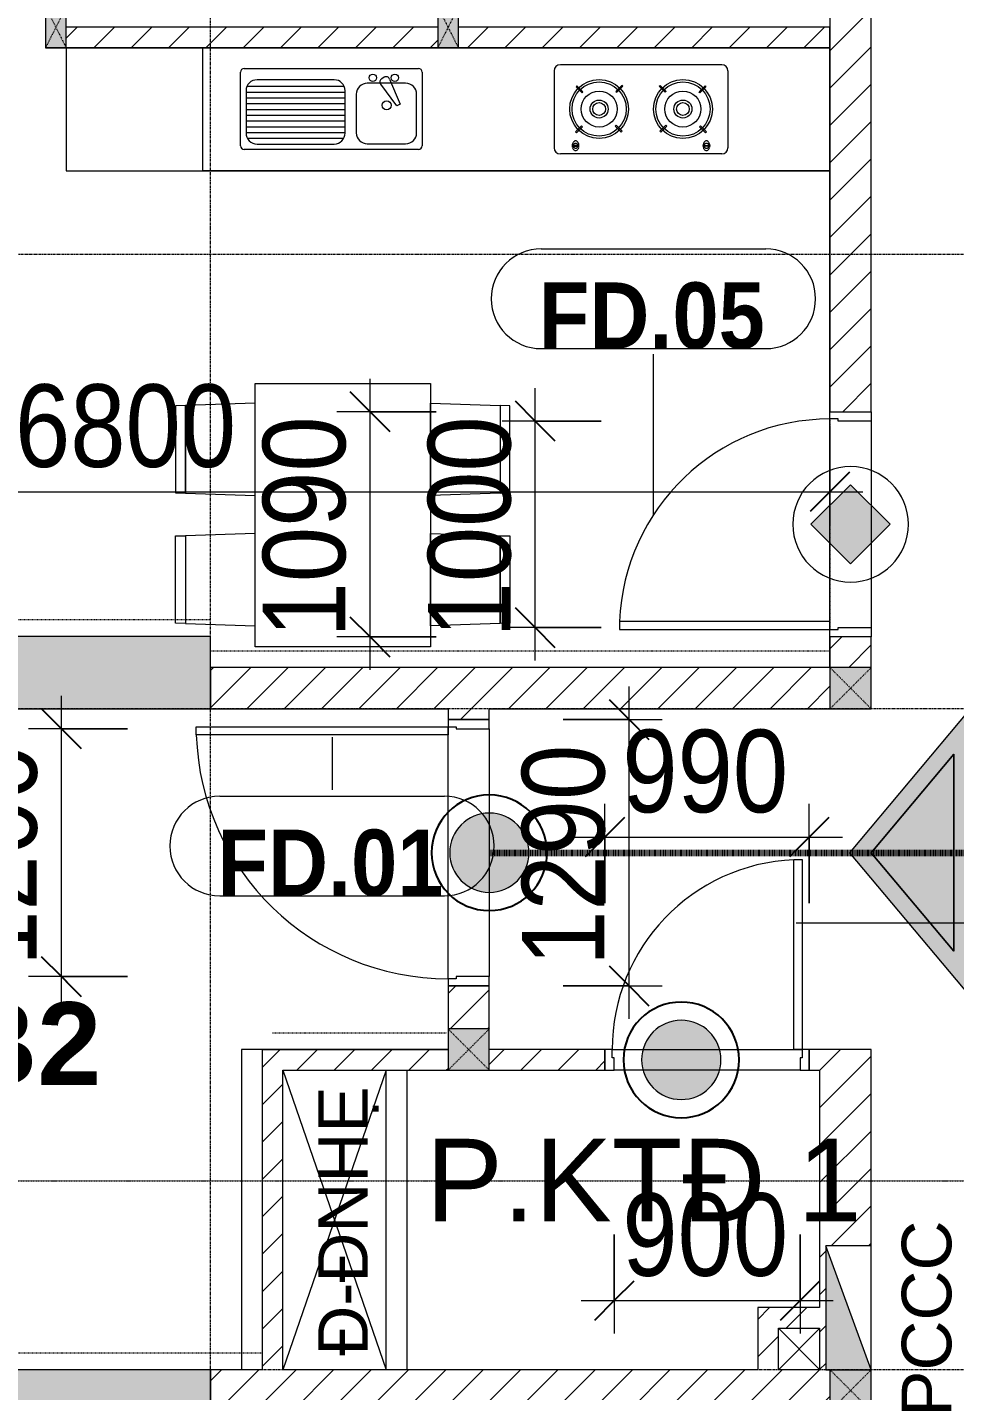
# Model space of a CAD drawing. Header units: millimetres. Extents: x 1591 to 240306, y -15958 to 82755.
# Drawn here: x 48966 to 53459, y 33735 to 40337 of the extents above; entities that cross this region are included whole.
import ezdxf

# ---------------------------------------------------------------- set-up
doc = ezdxf.new("R2010")
doc.units = ezdxf.units.MM
for name, pattern in [('1 NÉT CALL OUT', [6, 3, -3]), ('Dash', [6, 3, -3]), ('Dash 1_8_', [6.35, 3.175, -3.175]), ('Dash Dot 3_16_', [7.9375, 4.7625, -1.5875, 0, -1.5875]), ('Grid Line', [22.225, 12.7, -3.175, 3.175, -3.175])]:
    doc.linetypes.add(name, pattern=pattern)
for name, color, linetype, lineweight in [('0-1', 7, 'Continuous', 5), ('0-2', 250, 'Continuous', 9), ('A-ANNO-DIMS', 211, 'Continuous', 9), ('A-ANNO-DIMS-160', 211, 'Continuous', 9), ('A-ANNO-NOTE', 131, 'Continuous', 9), ('A-ANNO-NOTE-1', 131, 'Continuous', 25), ('A-AREA', 32, 'Dash 1_8_', 9), ('A-AREA-IDEN', 2, 'Continuous', 9), ('A-DETL-1', 90, '1 NÉT CALL OUT', 100), ('A-DETL-GENF', 92, 'Continuous', 9), ('A-DETL-GENF-2', 1, 'Continuous', 9), ('A-DOOR-3', 1, 'Continuous', 9), ('A-DOOR-FRAM-1', 1, 'Continuous', 9), ('A-DOOR-IDEN', 31, 'Continuous', 9), ('A-FLOR', 192, 'Continuous', 9), ('A-FLOR-1', 250, 'Continuous', 9), ('A-FLOR-2', 9, 'Continuous', 9), ('A-WALL', 113, 'Continuous', 9), ('A-WALL-1', 253, 'Continuous', 18), ('A-WALL-3', 113, 'Continuous', 18), ('A-WALL-PATT-1', 10, 'Continuous', 9), ('A-WALL-PATT-2', 111, 'Continuous', 9), ('E-FIRE', 2, 'Continuous', 9), ('G-ANNO-SYMB-1', 111, 'Dash Dot 3_16_', 18), ('G-ANNO-TEXT-1', 7, 'Continuous', 9), ('I-FURN', 30, 'Continuous', 9), ('I-FURN-1', 254, 'Continuous', 9), ('S-COLS', 52, 'Continuous', 9), ('S-COLS-1', 52, 'Continuous', 5), ('S-COLS-2', 7, 'Continuous', 18), ('S-COLS-3', 254, 'Continuous', 9), ('S-COLS-4', 253, 'Continuous', 18), ('S-COLS-5', 52, 'Continuous', 18), ('S-COLS-HDLN', 52, 'Dash', 9), ('S-COLS-HDLN-1', 9, 'Dash', 9), ('S-GRID-1', 1, 'Grid Line', 9)]:
    doc.layers.add(name, color=color, linetype=linetype, lineweight=lineweight)
doc.styles.add('Arial_6', font='arial_0.ttf', dxfattribs={"height": 400})
doc.styles.add('Arial_8', font='arial_0.ttf', dxfattribs={"height": 240})
doc.styles.add('Arial_B_2', font='arialbd_0.ttf', dxfattribs={"height": 400})
doc.styles.add('Arial_B_3', font='arialbd_0.ttf', dxfattribs={"width": 0.9, "height": 320})
doc.styles.add('UTM Avo', font='UTM Avo.ttf', dxfattribs={"width": 0.9, "height": 400})
doc.dimstyles.new('1_Dim_chi_tiet_2_5', dxfattribs={"dimscale": 304.8, "dimtxt": 399.720379, "dimasz": 0.629921, "dimexe": 0.524934, "dimexo": 0.0625, "dimgap": 0.052493, "dimtad": 1, "dimdec": 0, "dimrnd": 5, "dimzin": 0, "dimdsep": 46, "dimtxsty": 'UTM Avo', "dimblk1": 'OBLIQUE', "dimblk2": 'OBLIQUE', "dimsah": 1, "dimcen": 0.09, "dimdle": 0.524934, "dimazin": 0, "dimtfac": 1, "dimtdec": 4, "dimtix": 1, "dimtmove": 0, "dimatfit": 3, "dimfxl": 1.049869, "dimfxlon": 1, "dimtvp": 1, "dimtolj": 1, "dimtzin": 0, "dimarcsym": 2})
doc.dimstyles.new('1_Dim_chi_tiet_2_5_1', dxfattribs={"dimscale": 304.8, "dimtxt": 399.720379, "dimasz": 0.629921, "dimexe": 0.524934, "dimexo": 0.0625, "dimgap": 0.052493, "dimtad": 1, "dimdec": 0, "dimrnd": 5, "dimzin": 0, "dimdsep": 46, "dimtxsty": 'UTM Avo', "dimblk1": 'OBLIQUE', "dimblk2": 'OBLIQUE', "dimsah": 1, "dimcen": 0.09, "dimdle": 0.524934, "dimazin": 0, "dimtfac": 1, "dimtdec": 4, "dimtix": 1, "dimtmove": 0, "dimatfit": 3, "dimfxl": 1.049869, "dimfxlon": 1, "dimtvp": 1, "dimtolj": 1, "dimtzin": 0, "dimarcsym": 2})
pattern_1 = [(45, (11001.35, 0), (-90.50967, 90.50967), [])]

# ---------------------------------------------------------------- blocks, each defined once
blk = doc.blocks.new('NCV_TKTC_KET CAU_rvt-1-TKCS_MB TẦNG 3-4')
at = {"layer": 'S-COLS-1'}
for points in [[(38852.6, 37036.9), (38852.6, 37386.9), (37552.6, 37386.9), (37552.6, 37036.9), (38382.5, 37036.9)], [(38852.6, 33486.9), (38852.6, 33836.9), (37552.6, 33836.9), (37552.6, 33486.9), (38382.5, 33486.9)]]:
    blk.add_hatch(color=256, dxfattribs=at).paths.add_polyline_path(points)
at = {"layer": 'A-FLOR-1'}
for p, q in [((40002.6, 35387.4), (39002.6, 35387.4)), ((39002.6, 35387.4), (39002.6, 33836.9)), ((39102.6, 35387.4), (40002.6, 35387.4)), ((39702.6, 33837.3), (39202.6, 33837.3))]:
    blk.add_line(p, q, dxfattribs=at)
at = {"layer": 'S-COLS-2'}
for p, q in [((38852.6, 37386.9), (37552.6, 37386.9)), ((38852.6, 37036.9), (38852.6, 37386.9)), ((37552.6, 37036.9), (38852.6, 37036.9)), ((38852.6, 33836.9), (37552.6, 33836.9)), ((38852.6, 33486.9), (38852.6, 33836.9))]:
    blk.add_line(p, q, dxfattribs=at)
blk = doc.blocks.new('G1_SOF - BO TRU - 100x200-745959-TKCS_MB TẦNG 3-4')
at = {"layer": 'S-COLS'}
blk.add_hatch(color=256, dxfattribs=at).paths.add_polyline_path([(-50, 100), (-50, -100), (50, -100), (50, 100)])
at = {"layer": 'S-COLS-4'}
for p, q in [((50, 100), (-50, 100)), ((-50, 100), (-50, -100)), ((50, -100), (50, 100)), ((-50, -100), (50, -100))]:
    blk.add_line(p, q, dxfattribs=at)
at = {"layer": 'S-COLS-HDLN-1'}
for p, q in [((50, 100), (-50, -100)), ((-50, 100), (50, -100))]:
    blk.add_line(p, q, dxfattribs=at)
blk = doc.blocks.new('HE BEP A1 - HE BEP A 2-V192-TKCS_MB TẦNG 3-4')
at = {"layer": 'I-FURN'}
for p, q in [((0, 594.4), (0, 0)), ((662.4, 0), (662.4, 594.4)), ((662.4, 0), (662.4, 594.4)), ((844.9, 120.7), (844.9, 476.9)), ((862.4, 494.4), (1706.9, 494.4)), ((1724.4, 476.9), (1724.4, 120.7)), ((2364, 483.2), (2364, 111.2)), ((3175.6, 513.2), (2394, 513.2)), ((3205.6, 483.2), (3205.6, 111.2)), ((876.4, 408.9), (1346.8, 408.9)), ((1298.3, 440.1), (924.9, 440.1)), ((1644.4, 423.2), (1459, 423.2)), ((1602.7, 313.4), (1523.8, 418.4)), ((1541.1, 452.3), (1528.6, 445.1)), ((1566.6, 443.1), (1618.1, 322.3)), ((2474.5, 410.3), (2470.1, 405.9)), ((2470.1, 405.9), (2499.2, 376.7)), ((2503.6, 381.1), (2474.5, 410.3)), ((2692.1, 413), (2663, 383.9)), ((2667.3, 379.5), (2696.5, 408.6)), ((2696.5, 408.6), (2692.1, 413)), ((2873.2, 408.6), (2877.5, 413)), ((2902.3, 379.5), (2873.2, 408.6)), ((2877.5, 413), (2906.7, 383.9)), ((3066, 381.1), (3095.1, 410.3)), ((3099.5, 405.9), (3070.4, 376.7)), ((3095.1, 410.3), (3099.5, 405.9)), ((871.5, 386.8), (871.5, 182.3)), ((871.5, 380.9), (1351.6, 380.9)), ((871.5, 352.9), (1351.6, 352.9)), ((1351.6, 182.3), (1351.6, 386.8)), ((1405.6, 369.9), (1405.6, 183.2)), ((1697.8, 183.2), (1697.8, 369.9)), ((2499.2, 376.7), (2503.6, 381.1)), ((2663, 383.9), (2667.3, 379.5)), ((2906.7, 383.9), (2902.3, 379.5)), ((3070.4, 376.7), (3066, 381.1)), ((871.5, 324.9), (1351.6, 324.9)), ((871.5, 296.9), (1351.6, 296.9)), ((871.5, 268.9), (1351.6, 268.9)), ((1618.1, 322.3), (1602.7, 313.4)), ((871.5, 240.9), (1351.6, 240.9)), ((871.5, 212.9), (1351.6, 212.9)), ((2467.4, 188.3), (2496.5, 217.4)), ((2500.9, 213), (2471.8, 183.9)), ((2496.5, 217.4), (2500.9, 213)), ((2660.2, 215.8), (2664.6, 220.2)), ((2689.3, 186.7), (2660.2, 215.8)), ((2664.6, 220.2), (2693.7, 191.1)), ((2905, 220.2), (2875.9, 191.1)), ((2880.3, 186.7), (2909.4, 215.8)), ((2909.4, 215.8), (2905, 220.2)), ((3073.1, 217.4), (3068.7, 213)), ((3068.7, 213), (3097.9, 183.9)), ((3102.3, 188.3), (3073.1, 217.4)), ((871.5, 184.9), (1351.6, 184.9)), ((877.9, 156.9), (1345.2, 156.9)), ((2471.8, 183.9), (2467.4, 188.3)), ((2693.7, 191.1), (2689.3, 186.7)), ((2875.9, 191.1), (2880.3, 186.7)), ((3097.9, 183.9), (3102.3, 188.3)), ((1706.9, 103.2), (862.4, 103.2)), ((924.9, 128.9), (1298.3, 128.9)), ((1459, 129.9), (1644.4, 129.9)), ((3175.6, 81.2), (2394, 81.2)), ((2451.6, 122.3), (2451.6, 118.3)), ((2484.1, 122.3), (2451.6, 122.3)), ((2451.6, 118.3), (2484.1, 118.3)), ((2484.1, 118.3), (2484.1, 122.3)), ((3085.5, 118.3), (3085.5, 122.3)), ((3085.5, 122.3), (3118, 122.3)), ((3118, 118.3), (3085.5, 118.3)), ((3118, 122.3), (3118, 118.3)), ((0, 0), (662.4, 0)), ((3700, 0), (662.4, 0))]:
    blk.add_line(p, q, dxfattribs=at)
for centre, radius in [((1485.9, 449.9), 17.8), ((1592.6, 449.9), 17.8), ((2581.9, 298.5), 142.6), ((2581.9, 298.5), 131.3), ((2987.7, 298.5), 142.6), ((2987.7, 298.5), 131.3), ((1552.8, 316.6), 22.2), ((2581.9, 298.5), 87.2), ((2581.9, 298.5), 43.6), ((2987.7, 298.5), 87.2), ((2987.7, 298.5), 43.6), ((2581.9, 298.5), 30.9), ((2987.7, 298.5), 30.9)]:
    blk.add_circle(centre, radius, dxfattribs=at)
for centre, radius, start, end in [((862.4, 476.9), 17.5, 90, 180), ((1706.9, 476.9), 17.5, 0, 90), ((2394, 483.2), 30, 90, 180), ((3175.6, 483.2), 30, 360, 90), ((924.9, 386.8), 53.3, 90, 180), ((1298.3, 386.8), 53.3, 360, 90), ((1459, 369.9), 53.3, 90, 180), ((1537.5, 429.7), 17.8, 119.9521, 219.46175), ((1549.9, 436.9), 17.8, 20.53791, 119.9521), ((1644.4, 369.9), 53.3, 360, 90), ((924.9, 182.3), 53.3, 180, 270), ((1298.3, 182.3), 53.3, 270, 360), ((1459, 183.2), 53.3, 180, 270), ((1644.4, 183.2), 53.3, 270, 360), ((2476.6, 123.1), 24.7, 145.20397, 163.94189), ((2471.3, 126.9), 18.1, 120.79762, 145.20397), ((2467.9, 132.6), 11.5, 90, 120.79762), ((2467.9, 132.6), 11.5, 59.20238, 90), ((2464.5, 126.9), 18.1, 34.79603, 59.20238), ((2459.1, 123.1), 24.7, 16.05811, 34.79603), ((3110.5, 123.1), 24.7, 145.20397, 163.94189), ((3105.2, 126.9), 18.1, 120.79762, 145.20397), ((3101.8, 132.6), 11.5, 90, 120.79762), ((3101.8, 132.6), 11.5, 59.20238, 90), ((3098.4, 126.9), 18.1, 34.79603, 59.20238), ((3093, 123.1), 24.7, 16.05811, 34.79603), ((862.4, 120.7), 17.5, 180, 270), ((1706.9, 120.7), 17.5, 270, 360), ((2394, 111.2), 30, 180, 270), ((2485.1, 120.7), 33.5, 163.94189, 180), ((2485.1, 120.7), 33.5, 180, 196.05811), ((2476.6, 118.2), 24.7, 196.05811, 214.79603), ((2467.8, 120.3), 11.6, 9.9102, 170.0898), ((2467.8, 120.3), 11.6, 189.71775, 350.28225), ((2471.3, 114.5), 18.1, 214.79603, 239.20238), ((2467.9, 108.8), 11.5, 239.20238, 270), ((2467.9, 108.8), 11.5, 270, 300.79762), ((2464.5, 114.5), 18.1, 300.79762, 325.20397), ((2459.1, 118.2), 24.7, 325.20397, 343.94189), ((2450.6, 120.7), 33.5, 0, 16.05811), ((2450.6, 120.7), 33.5, 343.94189, 0), ((3119, 120.7), 33.5, 163.94189, 180), ((3119, 120.7), 33.5, 180, 196.05811), ((3110.5, 118.2), 24.7, 196.05811, 214.79603), ((3105.2, 114.5), 18.1, 214.79603, 239.20238), ((3101.8, 120.3), 11.6, 9.9102, 170.0898), ((3101.8, 120.3), 11.6, 189.71775, 350.28225), ((3101.8, 108.8), 11.5, 239.20238, 270), ((3101.8, 108.8), 11.5, 270, 300.79762), ((3098.4, 114.5), 18.1, 300.79762, 325.20397), ((3093, 118.2), 24.7, 325.20397, 343.94189), ((3084.5, 120.7), 33.5, 0, 16.05811), ((3084.5, 120.7), 33.5, 343.94189, 0), ((3175.6, 111.2), 30, 270, 0)]:
    blk.add_arc(centre, radius, start, end, dxfattribs=at)
at = {"layer": 'I-FURN-1'}
for p, q in [((0, 594.4), (0, 0)), ((0, 0), (3700, 0))]:
    blk.add_line(p, q, dxfattribs=at)
blk = doc.blocks.new('RES_BAN AN 1 - RES_BAN AN 1-885813-TKCS_MB TẦNG 3-4')
at = {"layer": 'I-FURN-1'}
for p, q in [((-425, 1275), (425, 1275)), ((-425, 0), (-425, 1275)), ((425, 1275), (425, 0)), ((-761.9, 1168.8), (-809.6, 1167.2)), ((-809.6, 1167.2), (-809.6, 745.3)), ((-425, 1180), (-761.9, 1168.8)), ((-761.9, 1168.8), (-761.9, 743.8)), ((-761.9, 743.8), (-761.9, 1168.8)), ((-425, 732.5), (-425, 1180)), ((425, 1180), (761.9, 1168.8)), ((425, 732.5), (425, 1180)), ((761.9, 1168.8), (761.9, 743.8)), ((761.9, 1168.8), (761.9, 743.8)), ((809.6, 1167.2), (761.9, 1168.8)), ((809.6, 745.3), (809.6, 1167.2)), ((-809.6, 745.3), (-761.9, 743.8)), ((-761.9, 743.8), (-425, 732.5)), ((761.9, 743.8), (425, 732.5)), ((761.9, 743.8), (809.6, 745.3)), ((-809.6, 536.9), (-761.9, 538.5)), ((-809.6, 115.1), (-809.6, 536.9)), ((-425, 549.7), (-761.9, 538.5)), ((-761.9, 538.5), (-761.9, 113.5)), ((-761.9, 538.5), (-761.9, 113.5)), ((-425, 102.3), (-425, 549.7)), ((425, 549.7), (761.9, 538.5)), ((425, 102.3), (425, 549.7)), ((761.9, 538.5), (761.9, 113.5)), ((761.9, 538.5), (809.6, 536.9)), ((761.9, 113.5), (761.9, 538.5)), ((809.6, 536.9), (809.6, 115.1)), ((-761.9, 113.5), (-809.6, 115.1)), ((-761.9, 113.5), (-425, 102.3)), ((761.9, 113.5), (425, 102.3)), ((809.6, 115.1), (761.9, 113.5)), ((425, 0), (-425, 0))]:
    blk.add_line(p, q, dxfattribs=at)
blk = doc.blocks.new('NCV_TKTC_TANG 3 - 4_rvt-2-TKCS_MB TẦNG 3-4')
at = {"layer": 'A-WALL-PATT-1'}
h = blk.add_hatch(dxfattribs=at)
h.set_pattern_fill('FP_1', color=256, style=0, pattern_type=2)
h.set_pattern_definition([(45, (0, 0), (-90.50967, 90.50967), [])])
h.paths.add_polyline_path([(41852.6, 40236.9), (41852.6, 40336.9), (40052.6, 40336.9), (40052.6, 40236.9), (41606.5, 40236.9)])
h.paths.add_polyline_path([(39952.6, 40236.9), (39952.6, 40336.9), (38152.6, 40336.9), (38152.6, 40236.9), (38382.5, 40236.9)])
at = {"layer": 'A-FLOR-2'}
for p, q in [((38152.6, 40236.9), (38052.6, 40236.9)), ((39952.6, 40236.9), (38152.6, 40236.9)), ((40052.6, 40236.9), (39952.6, 40236.9)), ((41852.6, 40236.9), (40052.6, 40236.9)), ((41852.6, 39642.6), (41852.6, 40236.9)), ((41852.6, 37236.9), (41852.6, 39642.6))]:
    blk.add_line(p, q, dxfattribs=at)
at = {"layer": 'A-WALL-1'}
for p, q in [((39952.6, 40336.9), (38152.6, 40336.9)), ((41852.6, 40336.9), (40052.6, 40336.9)), ((41852.6, 40236.9), (41852.6, 40336.9)), ((38152.6, 40236.9), (39952.6, 40236.9)), ((40052.6, 40236.9), (41852.6, 40236.9))]:
    blk.add_line(p, q, dxfattribs=at)
at = {"layer": 'I-FURN-1'}
for name, p in [('HE BEP A1 - HE BEP A 2-V192-TKCS_MB TẦNG 3-4', (38152.6, 39642.6)), ('RES_BAN AN 1 - RES_BAN AN 1-885813-TKCS_MB TẦNG 3-4', (39492.6, 37336.9))]:
    blk.add_blockref(name, p, dxfattribs=at)
at = {"layer": 'S-COLS-3'}
for p in [(38102.6, 40336.9), (40002.6, 40336.9)]:
    blk.add_blockref('G1_SOF - BO TRU - 100x200-745959-TKCS_MB TẦNG 3-4', p, dxfattribs=at)
blk = doc.blocks.new('FD_01 - FD_01-1200x2200mm-1787917-TKCS_MB TẦNG 3-4')
at = {"layer": 'A-DETL-GENF-2'}
for p, q in [((570, 100), (570, 1320)), ((570, 1320), (610, 1320)), ((610, 1320), (610, 100)), ((610, 100), (570, 100))]:
    blk.add_line(p, q, dxfattribs=at)
blk.add_arc((610, 100), 1220, 91.87889, 180, dxfattribs=at)
at = {"layer": 'A-DOOR-FRAM-1'}
for p, q in [((-610, 100), (-645, 100)), ((-645, 100), (-645, -100)), ((-610, 60), (-610, 100)), ((645, 100), (610, 100)), ((610, 100), (610, 60)), ((645, -100), (645, 100)), ((-600, 60), (-610, 60)), ((-600, -100), (-600, 60)), ((610, 60), (600, 60)), ((600, 60), (600, -100)), ((-645, -100), (-600, -100)), ((600, -100), (645, -100))]:
    blk.add_line(p, q, dxfattribs=at)
blk = doc.blocks.new('FD_02 - FD_03 - FD_03-KY THUAT-900x2200mm-801878-TKCS_MB TẦNG 3-4')
at = {"layer": 'A-DETL-GENF-2'}
for p, q in [((420, 50), (420, 970)), ((420, 970), (460, 970)), ((460, 970), (460, 50)), ((460, 50), (420, 50))]:
    blk.add_line(p, q, dxfattribs=at)
blk.add_arc((460, 50), 920, 92.49191, 180, dxfattribs=at)
at = {"layer": 'A-DOOR-FRAM-1'}
for p, q in [((-460, 50), (-495, 50)), ((-495, 50), (-495, -50)), ((-460, 10), (-460, 50)), ((-450, 10), (-460, 10)), ((-450, -50), (-450, 10)), ((460, 10), (450, 10)), ((450, 10), (450, -50)), ((495, 50), (460, 50)), ((460, 50), (460, 10)), ((495, -50), (495, 50)), ((-495, -50), (-450, -50)), ((450, -50), (495, -50))]:
    blk.add_line(p, q, dxfattribs=at)
blk = doc.blocks.new('G1_SOF - BO TRU - 200x200-V14-TKCS_MB TẦNG 3-4')
at = {"layer": 'S-COLS'}
blk.add_hatch(color=256, dxfattribs=at).paths.add_polyline_path([(100, -100), (100, 100), (-100, 100), (-100, -100)])
at = {"layer": 'S-COLS-5'}
for p, q in [((-100, 100), (-100, -100)), ((100, -100), (100, 100)), ((-100, -100), (100, -100))]:
    blk.add_line(p, q, dxfattribs=at)
at = {"layer": 'S-COLS-HDLN'}
for p, q in [((100, 100), (-100, -100)), ((-100, 100), (100, -100))]:
    blk.add_line(p, q, dxfattribs=at)
blk = doc.blocks.new('G1_SOF - BO TRU - 200x200-3054293-TKCS_MB TẦNG 3-4')
at = {"layer": 'S-COLS'}
blk.add_hatch(color=256, dxfattribs=at).paths.add_polyline_path([(100, -100), (100, 100), (-100, 100), (-100, -100)])
at = {"layer": 'S-COLS-5'}
for p, q in [((100, 100), (-100, 100)), ((-100, 100), (-100, -100)), ((100, -100), (100, 100)), ((-100, -100), (100, -100))]:
    blk.add_line(p, q, dxfattribs=at)
at = {"layer": 'S-COLS-HDLN'}
for p, q in [((100, 100), (-100, -100)), ((-100, 100), (100, -100))]:
    blk.add_line(p, q, dxfattribs=at)
blk = doc.blocks.new('FD_05 - FD_05-1000x2200mm-835433-TKCS_MB TẦNG 3-4')
at = {"layer": 'A-DETL-GENF-2'}
for p, q in [((510, -100), (470, -100)), ((470, -100), (470, -1120)), ((510, -1120), (510, -100)), ((470, -1120), (510, -1120))]:
    blk.add_line(p, q, dxfattribs=at)
blk.add_arc((510, -100), 1020, 180, 267.75253, dxfattribs=at)
at = {"layer": 'A-DOOR-FRAM-1'}
for p, q in [((-545, 100), (-500, 100)), ((-545, -100), (-545, 100)), ((-500, 100), (-500, -60)), ((500, 100), (545, 100)), ((500, -60), (500, 100)), ((545, 100), (545, -100)), ((-500, -60), (-510, -60)), ((-510, -60), (-510, -100)), ((510, -60), (500, -60)), ((510, -100), (510, -60)), ((-510, -100), (-545, -100)), ((545, -100), (510, -100))]:
    blk.add_line(p, q, dxfattribs=at)
blk = doc.blocks.new('40_HY_FIX_FS-FH_FHR_R19_Scale 1_300 - FH _ FHR-4760871-TKCS_MB TẦNG 3-4')
at = {"layer": 'E-FIRE'}
blk.add_hatch(color=256, dxfattribs=at).paths.add_polyline_path([(300, -100), (300, 120), (-300, -100), (-62.3, -100)])
at = {"layer": 'A-DETL-GENF'}
for p, q in [((300, 120), (-300, -100)), ((-300, 120), (-300, -100)), ((300, 120), (-300, 120)), ((300, -100), (300, 120)), ((300, -100), (300, 120)), ((-300, -100), (300, -100)), ((-300, -100), (300, -100))]:
    blk.add_line(p, q, dxfattribs=at)
blk = doc.blocks.new('DIMBLOCK75-TKCS_MB TẦNG 3-4')
at = {"layer": 'A-ANNO-DIMS-160'}
for p, q in [((51881.3, 35535.3), (51881.3, 37145.3)), ((51561.3, 36985.3), (52041.3, 36985.3)), ((51881.3, 36985.3), (51561.3, 36985.3)), ((51561.3, 35695.3), (52041.3, 35695.3)), ((51881.3, 35695.3), (51561.3, 35695.3))]:
    blk.add_line(p, q, dxfattribs=at)
at = {"layer": 'A-ANNO-DIMS-160', "lineweight": 25}
for p, q in [((51881.3, 36985.3), (51785.3, 37081.3)), ((51881.3, 36985.3), (51977.3, 36889.3)), ((51881.3, 35695.3), (51785.3, 35791.3)), ((51881.3, 35695.3), (51977.3, 35599.3))]:
    blk.add_line(p, q, dxfattribs=at)
at = {"layer": 'A-ANNO-DIMS-160', "color": 0, "insert": (51361.7, 35792.5), "char_height": 400, "width": 1314.636, "attachment_point": 1, "rotation": 90, "line_spacing_factor": 1.110334, "style": 'UTM Avo'}
blk.add_mtext('1290', dxfattribs=at)
blk = doc.blocks.new('_Oblique')
at = {"color": 0, "linetype": 'ByBlock', "lineweight": -2}
blk.add_line((-0.5, -0.5), (0.5, 0.5), dxfattribs=at)
blk = doc.blocks.new('DIMBLOCK76-TKCS_MB TẦNG 3-4')
at = {"layer": 'A-ANNO-DIMS-160'}
for p, q in [((51764, 36096.3), (51764, 36576.3)), ((52754, 36096.3), (52754, 36576.3)), ((51604, 36416.3), (52914, 36416.3)), ((51764, 36416.3), (51764, 36096.3)), ((52754, 36416.3), (52754, 36096.3))]:
    blk.add_line(p, q, dxfattribs=at)
at = {"layer": 'A-ANNO-DIMS-160', "lineweight": 25}
for p, q in [((51764, 36416.3), (51860, 36512.3)), ((52754, 36416.3), (52850, 36512.3)), ((51764, 36416.3), (51668, 36320.3)), ((52754, 36416.3), (52658, 36320.3))]:
    blk.add_line(p, q, dxfattribs=at)
at = {"layer": 'A-ANNO-DIMS-160', "color": 0, "insert": (51848.2, 36935.9), "char_height": 400, "width": 985.977, "attachment_point": 1, "line_spacing_factor": 1.110334, "style": 'UTM Avo'}
blk.add_mtext('990', dxfattribs=at)
blk = doc.blocks.new('DIMBLOCK132-TKCS_MB TẦNG 3-4')
at = {"layer": 'A-ANNO-DIMS-160', "lineweight": 25}
for p, q in [((49131.2, 36940.3), (49035.2, 37036.3)), ((49131.2, 36940.3), (49227.2, 36844.3)), ((49131.2, 35740.3), (49035.2, 35836.3)), ((49131.2, 35740.3), (49227.2, 35644.3))]:
    blk.add_line(p, q, dxfattribs=at)
at = {"layer": 'A-ANNO-DIMS-160'}
for p, q in [((49131.2, 35580.3), (49131.2, 37100.3)), ((49451.2, 36940.3), (48971.2, 36940.3)), ((49131.2, 36940.3), (49451.2, 36940.3)), ((49451.2, 35740.3), (48971.2, 35740.3)), ((49131.2, 35740.3), (49451.2, 35740.3))]:
    blk.add_line(p, q, dxfattribs=at)
at = {"layer": 'A-ANNO-DIMS-160', "color": 0, "insert": (48611.5, 35792.5), "char_height": 400, "width": 1314.636, "attachment_point": 1, "rotation": 90, "line_spacing_factor": 1.110334, "style": 'UTM Avo'}
blk.add_mtext('1200', dxfattribs=at)
blk = doc.blocks.new('HDNDCT_GHI CHÚ CỬA CHỐNG CHÁY EI30 - HDNDCT_GHI CHÚ CỬA CHỐNG CHÁY EI30-2461928-TKCS_MB TẦNG 3-4')
at = {"layer": 'A-ANNO-NOTE'}
blk.add_hatch(color=256, dxfattribs=at).paths.add_polyline_path([(-1.2, 0), (0, 1.2), (1.2, 0), (0, -1.2)])
for p, q in [((0, 1.2), (-1.2, 0)), ((1.2, 0), (0, 1.2)), ((-1.2, 0), (0, -1.2)), ((0, -1.2), (1.2, 0))]:
    blk.add_line(p, q, dxfattribs=at)
for start, end in [(360, 180), (180, 360)]:
    blk.add_arc((0, 0), 1.75, start, end, dxfattribs=at)
blk = doc.blocks.new('HDNDCT_GHI CHÚ CỬA CHỐNG CHÁY EI60 - HDNDCT_GHI CHÚ CỬA CHỐNG CHÁY EI60-1614697-TKCS_MB TẦNG 3-4')
at = {"layer": 'A-ANNO-NOTE'}
h = blk.add_hatch(color=256, dxfattribs=at)
edge = h.paths.add_edge_path()
edge.add_arc((0, 0), 1.2, 0, 180)
edge.add_arc((0, 0), 1.2, 180, 360)
for radius, start, end in [(1.75, 360, 180), (1.2, 360, 180), (1.2, 180, 360)]:
    blk.add_arc((0, 0), radius, start, end, dxfattribs=at)
at = {"layer": 'A-ANNO-NOTE-1'}
for start, end in [(360, 180), (180, 360)]:
    blk.add_arc((0, 0), 1.75, start, end, dxfattribs=at)
blk = doc.blocks.new('HDNDCT_MŨI TÊN THOÁT HIỂM - HDNDCT_MŨI TÊN THOÁT HIỂM-2437747-TKCS_MB TẦNG 3-4')
at = {"layer": 'A-ANNO-NOTE'}
h = blk.add_hatch(color=256, dxfattribs=at)
h.paths.add_polyline_path([(-3.153, 0), (0.5, 4.353), (0.5, -4.353)])
h.paths.add_polyline_path([(-2.5, 0), (0, -2.979), (0, 2.979)])
blk.add_hatch(color=256, dxfattribs=at).paths.add_polyline_path([(0, -2.979), (-2.5, 0), (0, 2.979)])
for p, q in [((0.5, 4.353), (-3.153, 0)), ((0.5, -4.353), (0.5, 4.353)), ((-2.5, 0), (0, 2.979)), ((0, 2.979), (-2.5, 0)), ((0, 2.979), (0, -2.979)), ((0, -2.979), (0, 2.979)), ((-3.153, 0), (0.5, -4.353)), ((0, -2.979), (-2.5, 0)), ((-2.5, 0), (0, -2.979))]:
    blk.add_line(p, q, dxfattribs=at)
blk = doc.blocks.new('DIMBLOCK186-TKCS_MB TẦNG 3-4')
at = {"layer": 'A-ANNO-DIMS-160'}
for p, q in [((51881.3, 35535.3), (51881.3, 37145.3)), ((51561.3, 36985.3), (52041.3, 36985.3)), ((51881.3, 36985.3), (51561.3, 36985.3)), ((51561.3, 35695.3), (52041.3, 35695.3)), ((51881.3, 35695.3), (51561.3, 35695.3))]:
    blk.add_line(p, q, dxfattribs=at)
at = {"layer": 'A-ANNO-DIMS-160', "lineweight": 25}
for p, q in [((51881.3, 36985.3), (51785.3, 37081.3)), ((51881.3, 36985.3), (51977.3, 36889.3)), ((51881.3, 35695.3), (51785.3, 35791.3)), ((51881.3, 35695.3), (51977.3, 35599.3))]:
    blk.add_line(p, q, dxfattribs=at)
at = {"layer": 'A-ANNO-DIMS-160', "color": 0, "insert": (51361.7, 35792.5), "char_height": 400, "width": 1314.636, "attachment_point": 1, "rotation": 90, "line_spacing_factor": 1.110334, "style": 'UTM Avo'}
blk.add_mtext('1290', dxfattribs=at)
blk = doc.blocks.new('DIMBLOCK187-TKCS_MB TẦNG 3-4')
at = {"layer": 'A-ANNO-DIMS-160'}
for p, q in [((51764, 36096.3), (51764, 36576.3)), ((52754, 36096.3), (52754, 36576.3)), ((51604, 36416.3), (52914, 36416.3)), ((51764, 36416.3), (51764, 36096.3)), ((52754, 36416.3), (52754, 36096.3))]:
    blk.add_line(p, q, dxfattribs=at)
at = {"layer": 'A-ANNO-DIMS-160', "lineweight": 25}
for p, q in [((51764, 36416.3), (51860, 36512.3)), ((52754, 36416.3), (52850, 36512.3)), ((51764, 36416.3), (51668, 36320.3)), ((52754, 36416.3), (52658, 36320.3))]:
    blk.add_line(p, q, dxfattribs=at)
at = {"layer": 'A-ANNO-DIMS-160', "color": 0, "insert": (51848.2, 36935.9), "char_height": 400, "width": 985.977, "attachment_point": 1, "line_spacing_factor": 1.110334, "style": 'UTM Avo'}
blk.add_mtext('990', dxfattribs=at)
blk = doc.blocks.new('DIMBLOCK245-TKCS_MB TẦNG 3-4')
at = {"layer": 'A-ANNO-DIMS-160', "lineweight": 25}
for p, q in [((49131.2, 36940.3), (49035.2, 37036.3)), ((49131.2, 36940.3), (49227.2, 36844.3)), ((49131.2, 35740.3), (49035.2, 35836.3)), ((49131.2, 35740.3), (49227.2, 35644.3))]:
    blk.add_line(p, q, dxfattribs=at)
at = {"layer": 'A-ANNO-DIMS-160'}
for p, q in [((49131.2, 35580.3), (49131.2, 37100.3)), ((49451.2, 36940.3), (48971.2, 36940.3)), ((49131.2, 36940.3), (49451.2, 36940.3)), ((49451.2, 35740.3), (48971.2, 35740.3)), ((49131.2, 35740.3), (49451.2, 35740.3))]:
    blk.add_line(p, q, dxfattribs=at)
at = {"layer": 'A-ANNO-DIMS-160', "color": 0, "insert": (48611.5, 35792.5), "char_height": 400, "width": 1314.636, "attachment_point": 1, "rotation": 90, "line_spacing_factor": 1.110334, "style": 'UTM Avo'}
blk.add_mtext('1200', dxfattribs=at)
blk = doc.blocks.new('STN_Door Tag - STN_Door Tag-1788670-TKCS_MB TẦNG 3-4')
at = {"layer": 'A-DOOR-IDEN'}
for p, q in [((-3.37, 1.495), (3.431, 1.495)), ((-3.37, -1.524), (3.431, -1.524))]:
    blk.add_line(p, q, dxfattribs=at)
for centre, start, end in [((-3.37, -0.015), 90, 270), ((3.431, -0.015), 270, 90)]:
    blk.add_arc(centre, 1.509, start, end, dxfattribs=at)
blk = doc.blocks.new('DIMBLOCK314-TKCS_MB TẦNG 3-4')
at = {"layer": 'A-ANNO-DIMS-160'}
for p, q in [((50626, 37225.3), (50626, 38635.3)), ((50946, 38475.3), (50466, 38475.3)), ((50626, 38475.3), (50946, 38475.3)), ((50946, 37385.3), (50466, 37385.3)), ((50626, 37385.3), (50946, 37385.3))]:
    blk.add_line(p, q, dxfattribs=at)
at = {"layer": 'A-ANNO-DIMS-160', "lineweight": 25}
for p, q in [((50626, 38475.3), (50530, 38571.3)), ((50626, 38475.3), (50722, 38379.3)), ((50626, 37385.3), (50530, 37481.3)), ((50626, 37385.3), (50722, 37289.3))]:
    blk.add_line(p, q, dxfattribs=at)
at = {"layer": 'A-ANNO-DIMS-160', "color": 0, "insert": (50106.4, 37382.5), "char_height": 400, "width": 1314.636, "attachment_point": 1, "rotation": 90, "line_spacing_factor": 1.110334, "style": 'UTM Avo'}
blk.add_mtext('1090', dxfattribs=at)
blk = doc.blocks.new('DIMBLOCK315-TKCS_MB TẦNG 3-4')
at = {"layer": 'A-ANNO-DIMS-160'}
for p, q in [((51426, 37270.3), (51426, 38590.3)), ((51746, 38430.3), (51266, 38430.3)), ((51426, 38430.3), (51746, 38430.3)), ((51746, 37430.3), (51266, 37430.3)), ((51426, 37430.3), (51746, 37430.3))]:
    blk.add_line(p, q, dxfattribs=at)
at = {"layer": 'A-ANNO-DIMS-160', "lineweight": 25}
for p, q in [((51426, 38430.3), (51330, 38526.3)), ((51426, 38430.3), (51522, 38334.3)), ((51426, 37430.3), (51330, 37526.3)), ((51426, 37430.3), (51522, 37334.3))]:
    blk.add_line(p, q, dxfattribs=at)
at = {"layer": 'A-ANNO-DIMS-160', "color": 0, "insert": (50906.4, 37382.5), "char_height": 400, "width": 1314.636, "attachment_point": 1, "rotation": 90, "line_spacing_factor": 1.110334, "style": 'UTM Avo'}
blk.add_mtext('1000', dxfattribs=at)
blk = doc.blocks.new('DIMBLOCK318-TKCS_MB TẦNG 3-4')
at = {"layer": 'A-ANNO-DIMS-160'}
for p, q in [((46053.9, 38408.4), (46053.9, 37928.4)), ((46053.9, 38088.4), (46053.9, 38408.4)), ((52854, 38408.4), (52854, 37928.4)), ((52854, 38088.4), (52854, 38408.4)), ((45893.9, 38088.4), (53014, 38088.4))]:
    blk.add_line(p, q, dxfattribs=at)
at = {"layer": 'A-ANNO-DIMS-160', "lineweight": 25}
for p, q in [((46053.9, 38088.4), (46149.9, 38184.4)), ((52854, 38088.4), (52950, 38184.4)), ((46053.9, 38088.4), (45957.9, 37992.4)), ((52854, 38088.4), (52758, 37992.4))]:
    blk.add_line(p, q, dxfattribs=at)
at = {"layer": 'A-ANNO-DIMS-160', "color": 0, "insert": (48906.2, 38608), "char_height": 400, "width": 1314.636, "attachment_point": 1, "line_spacing_factor": 1.110334, "style": 'UTM Avo'}
blk.add_mtext('6800', dxfattribs=at)
blk = doc.blocks.new('DIMBLOCK429-TKCS_MB TẦNG 3-4')
at = {"layer": 'A-ANNO-DIMS-160'}
for p, q in [((51809, 34492.2), (51809, 34012.2)), ((51809, 34172.2), (51809, 34492.2)), ((52709, 34492.2), (52709, 34012.2)), ((52709, 34172.2), (52709, 34492.2)), ((51649, 34172.2), (52869, 34172.2))]:
    blk.add_line(p, q, dxfattribs=at)
at = {"layer": 'A-ANNO-DIMS-160', "lineweight": 25}
for p, q in [((51809, 34172.2), (51905, 34268.2)), ((52709, 34172.2), (52805, 34268.2)), ((51809, 34172.2), (51713, 34076.2)), ((52709, 34172.2), (52613, 34076.2))]:
    blk.add_line(p, q, dxfattribs=at)
at = {"layer": 'A-ANNO-DIMS-160', "color": 0, "insert": (51848.2, 34691.8), "char_height": 400, "width": 985.977, "attachment_point": 1, "line_spacing_factor": 1.110334, "style": 'UTM Avo'}
blk.add_mtext('900', dxfattribs=at)

msp = doc.modelspace()

# ---------------------------------------------------------------- hatches: boundary and pattern name
at = {"layer": 'A-WALL-PATT-2'}
h = msp.add_hatch(dxfattribs=at)
h.set_pattern_fill('FP_1', color=256, style=0, pattern_type=2)
h.set_pattern_definition(pattern_1)
h.paths.add_polyline_path([(53054, 37236.9), (53054, 37385.3), (52854, 37385.3), (52854, 37236.9)])
h.paths.add_polyline_path([(52854, 38475.3), (53054, 38475.3), (53054, 41286.9), (52854, 41286.9), (52854, 39490.1)])
h = msp.add_hatch(dxfattribs=at)
h.set_pattern_fill('FP_1', color=256, style=0, pattern_type=2)
h.set_pattern_definition(pattern_1)
h.paths.add_polyline_path([(52854, 37036.9), (52854, 37236.9), (49853.9, 37236.9), (49853.9, 37036.9), (52607.9, 37036.9)])
h = msp.add_hatch(dxfattribs=at)
h.set_pattern_fill('FP_1', color=256, style=0, pattern_type=2)
h.set_pattern_definition(pattern_1)
h.paths.add_polyline_path([(51203.9, 35487.3), (51203.9, 35695.3), (51003.9, 35695.3), (51003.9, 35487.3), (51139, 35487.3)])
h.paths.add_polyline_path([(51203.9, 36985.3), (51203.9, 37036.9), (51003.9, 37036.9), (51003.9, 36985.3)])
h = msp.add_hatch(dxfattribs=at)
h.set_pattern_fill('FP_1', color=256, style=0, pattern_type=2)
h.set_pattern_definition(pattern_1)
h.paths.add_polyline_path([(50103.9, 33836.9), (50203.9, 33836.9), (50203.9, 35387.3), (50103.9, 35387.3), (50103.9, 34199.3)])
h = msp.add_hatch(dxfattribs=at)
h.set_pattern_fill('FP_1', color=256, style=0, pattern_type=2)
h.set_pattern_definition(pattern_1)
h.paths.add_polyline_path([(50203.9, 35287.3), (51003.9, 35287.3), (51003.9, 35387.3), (50203.9, 35387.3)])
h.paths.add_polyline_path([(52804, 35287.3), (52804, 35387.3), (52754, 35387.3), (52754, 35287.3)])
h.paths.add_polyline_path([(51764, 35287.3), (51764, 35387.3), (51203.9, 35387.3), (51203.9, 35287.3)])
h = msp.add_hatch(dxfattribs=at)
h.set_pattern_fill('FP_1', color=256, style=0, pattern_type=2)
h.set_pattern_definition(pattern_1)
h.paths.add_polyline_path([(52834, 33836.9), (52834, 34436.9), (53054, 34436.9), (53054, 35387.3), (52804, 35387.3), (52804, 33836.9)])
h = msp.add_hatch(dxfattribs=at)
h.set_pattern_fill('FP_1', color=256, style=0, pattern_type=2)
h.set_pattern_definition(pattern_1)
h.paths.add_polyline_path([(52604.1, 33836.9), (52604.1, 34138.1), (52504.1, 34138.1), (52504.1, 33836.9)])
h = msp.add_hatch(dxfattribs=at)
h.set_pattern_fill('FP_1', color=256, style=0, pattern_type=2)
h.set_pattern_definition(pattern_1)
h.paths.add_polyline_path([(52804, 34038.1), (52804, 34138.1), (52604.1, 34138.1), (52604.1, 34038.1), (52607.9, 34038.1)])
h = msp.add_hatch(dxfattribs=at)
h.set_pattern_fill('FP_1', color=256, style=0, pattern_type=2)
h.set_pattern_definition(pattern_1)
h.paths.add_polyline_path([(52854, 33636.9), (52854, 33836.9), (49854, 33836.9), (49854, 33636.9), (52853.9, 33636.9)])

# ---------------------------------------------------------------- linework, layer by layer
at = {"layer": '0-2'}
for p, q in [((50703.9, 35287.3), (50203.9, 33837.3)), ((50203.9, 35287.3), (50703.9, 33837.3)), ((52604.1, 34038.1), (52804, 33838.1)), ((52804, 34037.2), (52604.1, 33837.3)), ((50703.9, 33837.3), (50203.9, 33837.3)), ((52804, 33837.3), (52604.1, 33837.3))]:
    msp.add_line(p, q, dxfattribs=at)
at = {"layer": 'A-AREA'}
for p, q in [((52854, 40283.7), (52854, 40236.9)), ((52854, 40236.9), (52854, 39642.6)), ((52854, 39642.6), (52854, 39490.1)), ((52854, 38440.3), (52854, 37420.3)), ((49684.3, 37468.4), (48672.1, 37468.4)), ((49854, 37468.4), (49684.3, 37468.4)), ((52854, 37315.9), (49854, 37316.8)), ((50153.9, 35468.8), (50998.9, 35468.8)), ((50103.9, 33916.8), (44853.9, 33916.8))]:
    msp.add_line(p, q, dxfattribs=at)
at = {"layer": 'A-DETL-1'}
msp.add_line((51203.9, 36340.3), (54553.9, 36340.3), dxfattribs=at)
at = {"layer": 'A-DOOR-IDEN'}
for p, q in [((51998.8, 37974.3), (51998.8, 38754.4)), ((50441.9, 36900), (50442.2, 36644.2)), ((52690.5, 36000.9), (53977.8, 36000.9))]:
    msp.add_line(p, q, dxfattribs=at)
at = {"layer": 'A-FLOR'}
msp.add_line((53054, 37035.3), (51203.9, 37035.3), dxfattribs=at)
at = {"layer": 'A-WALL'}
for p, q in [((52854, 37420.3), (52854, 38440.3)), ((53054, 38430.3), (53054, 37430.3)), ((51003.9, 35730.3), (51003.9, 36950.3)), ((51203.9, 36940.3), (51203.9, 35740.3)), ((51799, 35387.3), (52719, 35387.3)), ((50703.9, 33836.9), (50703.9, 35287.3)), ((50803.9, 35287.3), (50803.9, 33836.9)), ((52709, 35287.3), (51809, 35287.3))]:
    msp.add_line(p, q, dxfattribs=at)
at = {"layer": 'A-WALL-3'}
for p, q in [((52854, 42136.9), (52854, 38475.3)), ((53054, 38475.3), (53054, 41286.9)), ((52854, 38475.3), (53054, 38475.3)), ((52854, 37385.3), (52854, 37236.9)), ((53054, 37385.3), (52854, 37385.3)), ((53054, 37236.9), (53054, 37385.3)), ((52854, 37236.9), (49853.9, 37236.9)), ((49853.9, 37236.9), (49853.9, 37036.9)), ((49853.9, 37036.9), (51003.9, 37036.9)), ((51003.9, 37036.9), (51003.9, 36985.3)), ((51203.9, 37036.9), (52854, 37036.9)), ((51203.9, 36985.3), (51203.9, 37036.9)), ((51003.9, 36985.3), (51203.9, 36985.3)), ((51003.9, 35695.3), (51003.9, 35487.3)), ((51203.9, 35695.3), (51003.9, 35695.3)), ((51203.9, 35487.3), (51203.9, 35695.3)), ((50103.9, 35387.3), (50103.9, 33836.9)), ((51003.9, 35387.3), (50103.9, 35387.3)), ((51764, 35387.3), (51203.9, 35387.3)), ((51764, 35287.3), (51764, 35387.3)), ((53054, 35387.3), (52754, 35387.3)), ((52754, 35387.3), (52754, 35287.3)), ((53054, 34436.9), (53054, 35387.3)), ((50203.9, 33836.9), (50203.9, 35287.3)), ((50203.9, 35287.3), (51003.9, 35287.3)), ((51203.9, 35287.3), (51764, 35287.3)), ((52754, 35287.3), (52804, 35287.3)), ((52804, 35287.3), (52804, 34138.1)), ((52504.1, 34138.1), (52504.1, 33836.9)), ((52804, 34138.1), (52504.1, 34138.1)), ((52604.1, 33836.9), (52604.1, 34038.1)), ((52604.1, 34038.1), (52804, 34038.1)), ((52804, 34038.1), (52804, 33836.9)), ((50103.9, 33836.9), (49854, 33836.9)), ((49854, 33836.9), (49854, 33636.9)), ((52504.1, 33836.9), (50203.9, 33836.9)), ((52804, 33836.9), (52604.1, 33836.9))]:
    msp.add_line(p, q, dxfattribs=at)
at = {"layer": 'G-ANNO-SYMB-1'}
msp.add_line((39749.2, 34751.5), (145928.2, 34751.5), dxfattribs=at)
at = {"layer": 'S-GRID-1'}
for p, q in [((49853.9, 19175.3), (49853.9, 76690.4)), ((139245.7, 39236.9), (45492.6, 39236.9)), ((139245.7, 37036.9), (45492.6, 37036.9)), ((139245.7, 33836.9), (45492.6, 33836.9))]:
    msp.add_line(p, q, dxfattribs=at)

# ---------------------------------------------------------------- block references
at = {"layer": '0-1'}
for name in ['NCV_TKTC_KET CAU_rvt-1-TKCS_MB TẦNG 3-4', 'NCV_TKTC_TANG 3 - 4_rvt-2-TKCS_MB TẦNG 3-4']:
    msp.add_blockref(name, (11001.4, 0), dxfattribs=at)
at = {"layer": 'A-ANNO-NOTE', "xscale": 160, "yscale": 160, "zscale": 160}
for name, p in [('HDNDCT_GHI CHÚ CỬA CHỐNG CHÁY EI30 - HDNDCT_GHI CHÚ CỬA CHỐNG CHÁY EI30-2461928-TKCS_MB TẦNG 3-4', (52954, 37930.3)), ('HDNDCT_MŨI TÊN THOÁT HIỂM - HDNDCT_MŨI TÊN THOÁT HIỂM-2437747-TKCS_MB TẦNG 3-4', (53453.9, 36340.3)), ('HDNDCT_GHI CHÚ CỬA CHỐNG CHÁY EI60 - HDNDCT_GHI CHÚ CỬA CHỐNG CHÁY EI60-1614697-TKCS_MB TẦNG 3-4', (51203.9, 36340.3)), ('HDNDCT_GHI CHÚ CỬA CHỐNG CHÁY EI60 - HDNDCT_GHI CHÚ CỬA CHỐNG CHÁY EI60-1614697-TKCS_MB TẦNG 3-4', (52133.7, 35337.3))]:
    msp.add_blockref(name, p, dxfattribs=at)
at = {"layer": 'A-DOOR-3'}
for name, p, rotation in [('FD_05 - FD_05-1000x2200mm-835433-TKCS_MB TẦNG 3-4', (52954, 37930.3), 269.9999999999999), ('FD_01 - FD_01-1200x2200mm-1787917-TKCS_MB TẦNG 3-4', (51103.9, 36340.3), 90)]:
    msp.add_blockref(name, p, dxfattribs=dict(at, rotation=rotation))
msp.add_blockref('FD_02 - FD_03 - FD_03-KY THUAT-900x2200mm-801878-TKCS_MB TẦNG 3-4', (52259, 35337.3), dxfattribs=at)
at = {"layer": 'A-DOOR-IDEN', "xscale": 159.9999999999999, "yscale": 159.9999999999999, "zscale": 159.9999999999999}
for p in [(51994, 39024.7), (50437.3, 36375.3)]:
    msp.add_blockref('STN_Door Tag - STN_Door Tag-1788670-TKCS_MB TẦNG 3-4', p, dxfattribs=at)
at = {"layer": 'E-FIRE', "rotation": 269.9999999999998}
msp.add_blockref('40_HY_FIX_FS-FH_FHR_R19_Scale 1_300 - FH _ FHR-4760871-TKCS_MB TẦNG 3-4', (52934, 34136.9), dxfattribs=at)
at = {"layer": 'S-COLS'}
for name, p in [('G1_SOF - BO TRU - 200x200-3054293-TKCS_MB TẦNG 3-4', (52954, 37136.9)), ('G1_SOF - BO TRU - 200x200-3054293-TKCS_MB TẦNG 3-4', (51103.9, 35387.3)), ('G1_SOF - BO TRU - 200x200-V14-TKCS_MB TẦNG 3-4', (52954, 33736.9))]:
    msp.add_blockref(name, p, dxfattribs=at)

# ---------------------------------------------------------------- texts
at = {"layer": 'A-AREA-IDEN', "insert": (51952.3, 34555.1), "char_height": 400, "width": 2128, "attachment_point": 8, "line_spacing_factor": 0.936439, "style": 'Arial_6'}
msp.add_mtext('\\pt8,16,24,32,40,48,56,64,72,80,88,96,104,112,120,128,136,144,152,160,168,176,184,192,200,208,216,224,232,240,248,256;P.KTĐ 1', dxfattribs=at)
at = {"layer": 'A-DOOR-IDEN', "char_height": 320, "width": 1124.64, "attachment_point": 5, "line_spacing_factor": 0.936439, "style": 'Arial_B_3'}
for s, insert in [('\\pt7.2,14.4,21.6,28.8,36,43.2,50.4,57.6,64.8,72,79.2,86.4,93.6,100.8,108,115.2,122.4,129.6,136.8,144,151.2,158.4,165.6,172.8,180,187.2,194.4,201.6,208.8,216,223.2,230.4;FD.05', (51990.7, 38939.3)), ('\\pt7.2,14.4,21.6,28.8,36,43.2,50.4,57.6,64.8,72,79.2,86.4,93.6,100.8,108,115.2,122.4,129.6,136.8,144,151.2,158.4,165.6,172.8,180,187.2,194.4,201.6,208.8,216,223.2,230.4;FD.01', (50434.1, 36289.9))]:
    msp.add_mtext(s, dxfattribs=dict(at, insert=insert))
at = {"layer": 'G-ANNO-TEXT-1', "char_height": 240, "attachment_point": 5, "rotation": 90, "line_spacing_factor": 0.936439, "style": 'Arial_8'}
for s, insert, width in [('\\pt79.9992,160.0008,240,319.9992,400.0008,480,559.9992,640.0008,720,799.9992,880.0008,960,1039.9992,1120.0008,1200,1279.9992,1360.0008,1440,1519.9992,1600.0008,1680,1759.9992,1840.0008,1920,1999.9992,2080.0008,2160,2239.9992,2320.0008,2400,2479.9992,2560.0008;Đ-ĐNHẸ', (50521.4, 34557), 1481.6), ('\\pt79.9992,160.0008,240,319.9992,400.0008,480,559.9992,640.0008,720,799.9992,880.0008,960,1039.9992,1120.0008,1200,1279.9992,1360.0008,1440,1519.9992,1600.0008,1680,1759.9992,1840.0008,1920,1999.9992,2080.0008,2160,2239.9992,2320.0008,2400,2479.9992,2560.0008;PCCC', (53323.6, 34084.3), 1396.8)]:
    msp.add_mtext(s, dxfattribs=dict(at, insert=insert, width=width))

# ---------------------------------------------------------------- dimensions: what is measured, and where the dimension line sits
at = {"layer": 'A-ANNO-DIMS'}
for base, p1, p2, dimstyle, override, picture, middle in [((50626, 38475.3), (50946, 37385.3), (50946, 38475.3), '1_Dim_chi_tiet_2_5_1', {"dimpost": '<>', "dimfxl": 1090}, 'DIMBLOCK314-TKCS_MB TẦNG 3-4', (50403, 37930.3)), ((51426, 38430.3), (51746, 37430.3), (51746, 38430.3), '1_Dim_chi_tiet_2_5_1', {"dimpost": '<>', "dimfxl": 1000}, 'DIMBLOCK315-TKCS_MB TẦNG 3-4', (51203, 37930.3)), ((49131.2, 36940.3), (49451.2, 35740.3), (49451.2, 36940.3), '1_Dim_chi_tiet_2_5', {"dimpost": '<>', "dimfxl": 1200}, 'DIMBLOCK132-TKCS_MB TẦNG 3-4', (48908.2, 36340.3)), ((51881.3, 36985.3), (51561.3, 35695.3), (51561.3, 36985.3), '1_Dim_chi_tiet_2_5', {"dimpost": '<>', "dimfxl": 1290}, 'DIMBLOCK75-TKCS_MB TẦNG 3-4', (51658.3, 36340.3)), ((51881.3, 36985.3), (51561.3, 35695.3), (51561.3, 36985.3), '1_Dim_chi_tiet_2_5', {"dimpost": '<>', "dimfxl": 1290}, 'DIMBLOCK186-TKCS_MB TẦNG 3-4', (51658.3, 36340.3))]:
    dim = msp.add_linear_dim(base=base, p1=p1, p2=p2, angle=90, dimstyle=dimstyle, override=override, dxfattribs=at)
    dim.commit()
    dim.dimension.update_dxf_attribs({"geometry": picture, "text_midpoint": middle})
for base, p1, p2, dimstyle, override, picture, middle in [((52854, 38088.4), (46053.9, 38408.4), (52854, 38408.4), '1_Dim_chi_tiet_2_5_1', {"dimpost": '<>', "dimfxl": 6800.071331}, 'DIMBLOCK318-TKCS_MB TẦNG 3-4', (49454, 38311.4)), ((52754, 36416.3), (51764, 36096.3), (52754, 36096.3), '1_Dim_chi_tiet_2_5', {"dimpost": '<>', "dimfxl": 990}, 'DIMBLOCK76-TKCS_MB TẦNG 3-4', (52259, 36639.3)), ((52754, 36416.3), (51764, 36096.3), (52754, 36096.3), '1_Dim_chi_tiet_2_5', {"dimpost": '<>', "dimfxl": 990}, 'DIMBLOCK187-TKCS_MB TẦNG 3-4', (52259, 36639.3)), ((52709, 34172.2), (51809, 34492.2), (52709, 34492.2), '1_Dim_chi_tiet_2_5_1', {"dimpost": '<>', "dimfxl": 900}, 'DIMBLOCK429-TKCS_MB TẦNG 3-4', (52259, 34395.2))]:
    dim = msp.add_linear_dim(base=base, p1=p1, p2=p2, dimstyle=dimstyle, override=override, dxfattribs=at)
    dim.commit()
    dim.dimension.update_dxf_attribs({"geometry": picture, "text_midpoint": middle})

# ---------------------------------------------------------------- next in the draw order: texts
at = {"layer": 'G-ANNO-TEXT-1', "insert": (48796.9, 35416.2), "char_height": 400, "width": 1894.4, "attachment_point": 5, "line_spacing_factor": 0.936439, "style": 'Arial_B_2', "bg_fill": 3, "box_fill_scale": 1.25, "bg_fill_color": 256, "bg_fill_true_color": 13158600, "bg_fill_transparency": 0}
msp.add_mtext('\\pt8,16,24,32,40,48,56,64,72,80,88,96,104,112,120,128,136,144,152,160,168,176,184,192,200,208,216,224,232,240,248,256;TB2', dxfattribs=at)

# ---------------------------------------------------------------- next in the draw order: dimensions: what is measured, and where the dimension line sits
at = {"layer": 'A-ANNO-DIMS'}
dim = msp.add_linear_dim(base=(49131.2, 36940.3), p1=(49451.2, 35740.3), p2=(49451.2, 36940.3), angle=90, dimstyle='1_Dim_chi_tiet_2_5', override={"dimpost": '<>', "dimfxl": 1200}, dxfattribs=at)
dim.commit()
dim.dimension.update_dxf_attribs({"geometry": 'DIMBLOCK245-TKCS_MB TẦNG 3-4', "text_midpoint": (48908.2, 36340.3)})

doc.saveas('drawing.dxf')
